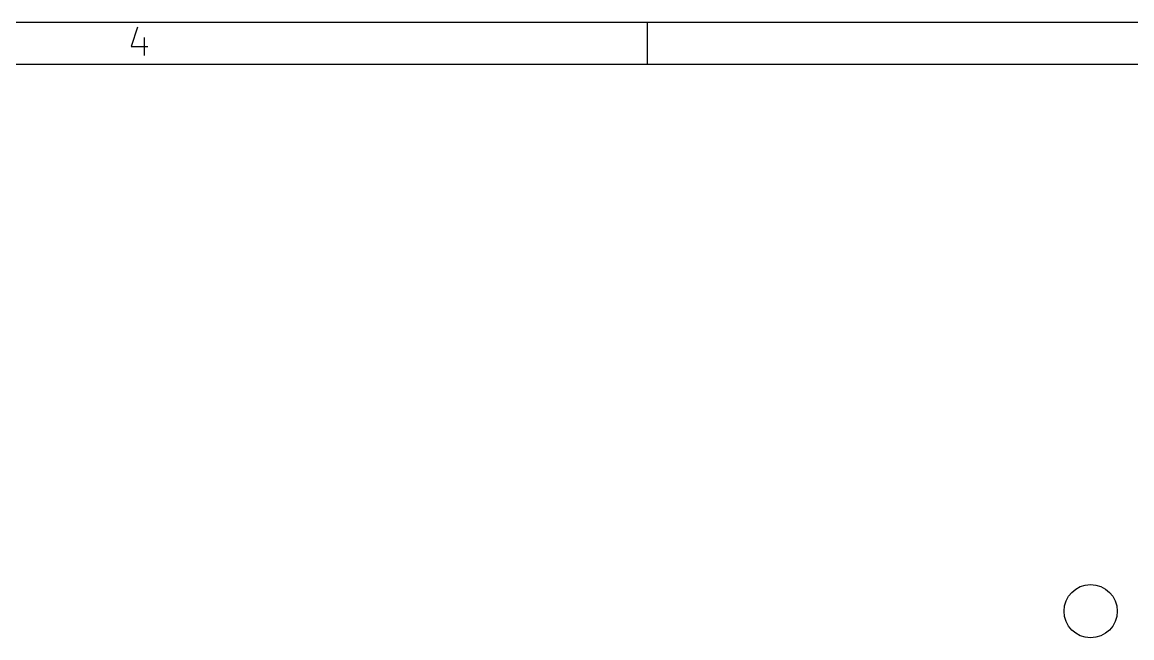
# Model space of a CAD drawing. Extents: x 0.4 to 11.3, y -7.9 to -0.4.
# Drawn here: x 7.093 to 9.177, y -1.55 to -0.394 of the extents above; entities that cross this region are included whole.
import ezdxf

# ---------------------------------------------------------------- set-up
doc = ezdxf.new("R2010")
doc.units = 0
doc.header["$MEASUREMENT"] = 0
doc.layers.add('RED2', color=1, linetype='CONTINUOUS')

msp = doc.modelspace()

# ---------------------------------------------------------------- linework, layer by layer
at = {"layer": 'RED2', "linetype": 'CONTINUOUS'}
for p, q in [((0.3937, -0.3937), (11.2993, -0.3937)), ((8.2677, -0.4724), (8.2677, -0.3937)), ((7.3093, -0.4028), (7.2971, -0.4394)), ((7.3215, -0.4223), (7.3215, -0.4564)), ((7.2971, -0.4394), (7.3288, -0.4394)), ((0.4724, -0.4724), (11.2206, -0.4724))]:
    msp.add_line(p, q, dxfattribs=at)
at = {"layer": 'RED2'}
msp.add_circle((9.1, -1.5), 0.05, dxfattribs=at)

doc.saveas('drawing.dxf')
